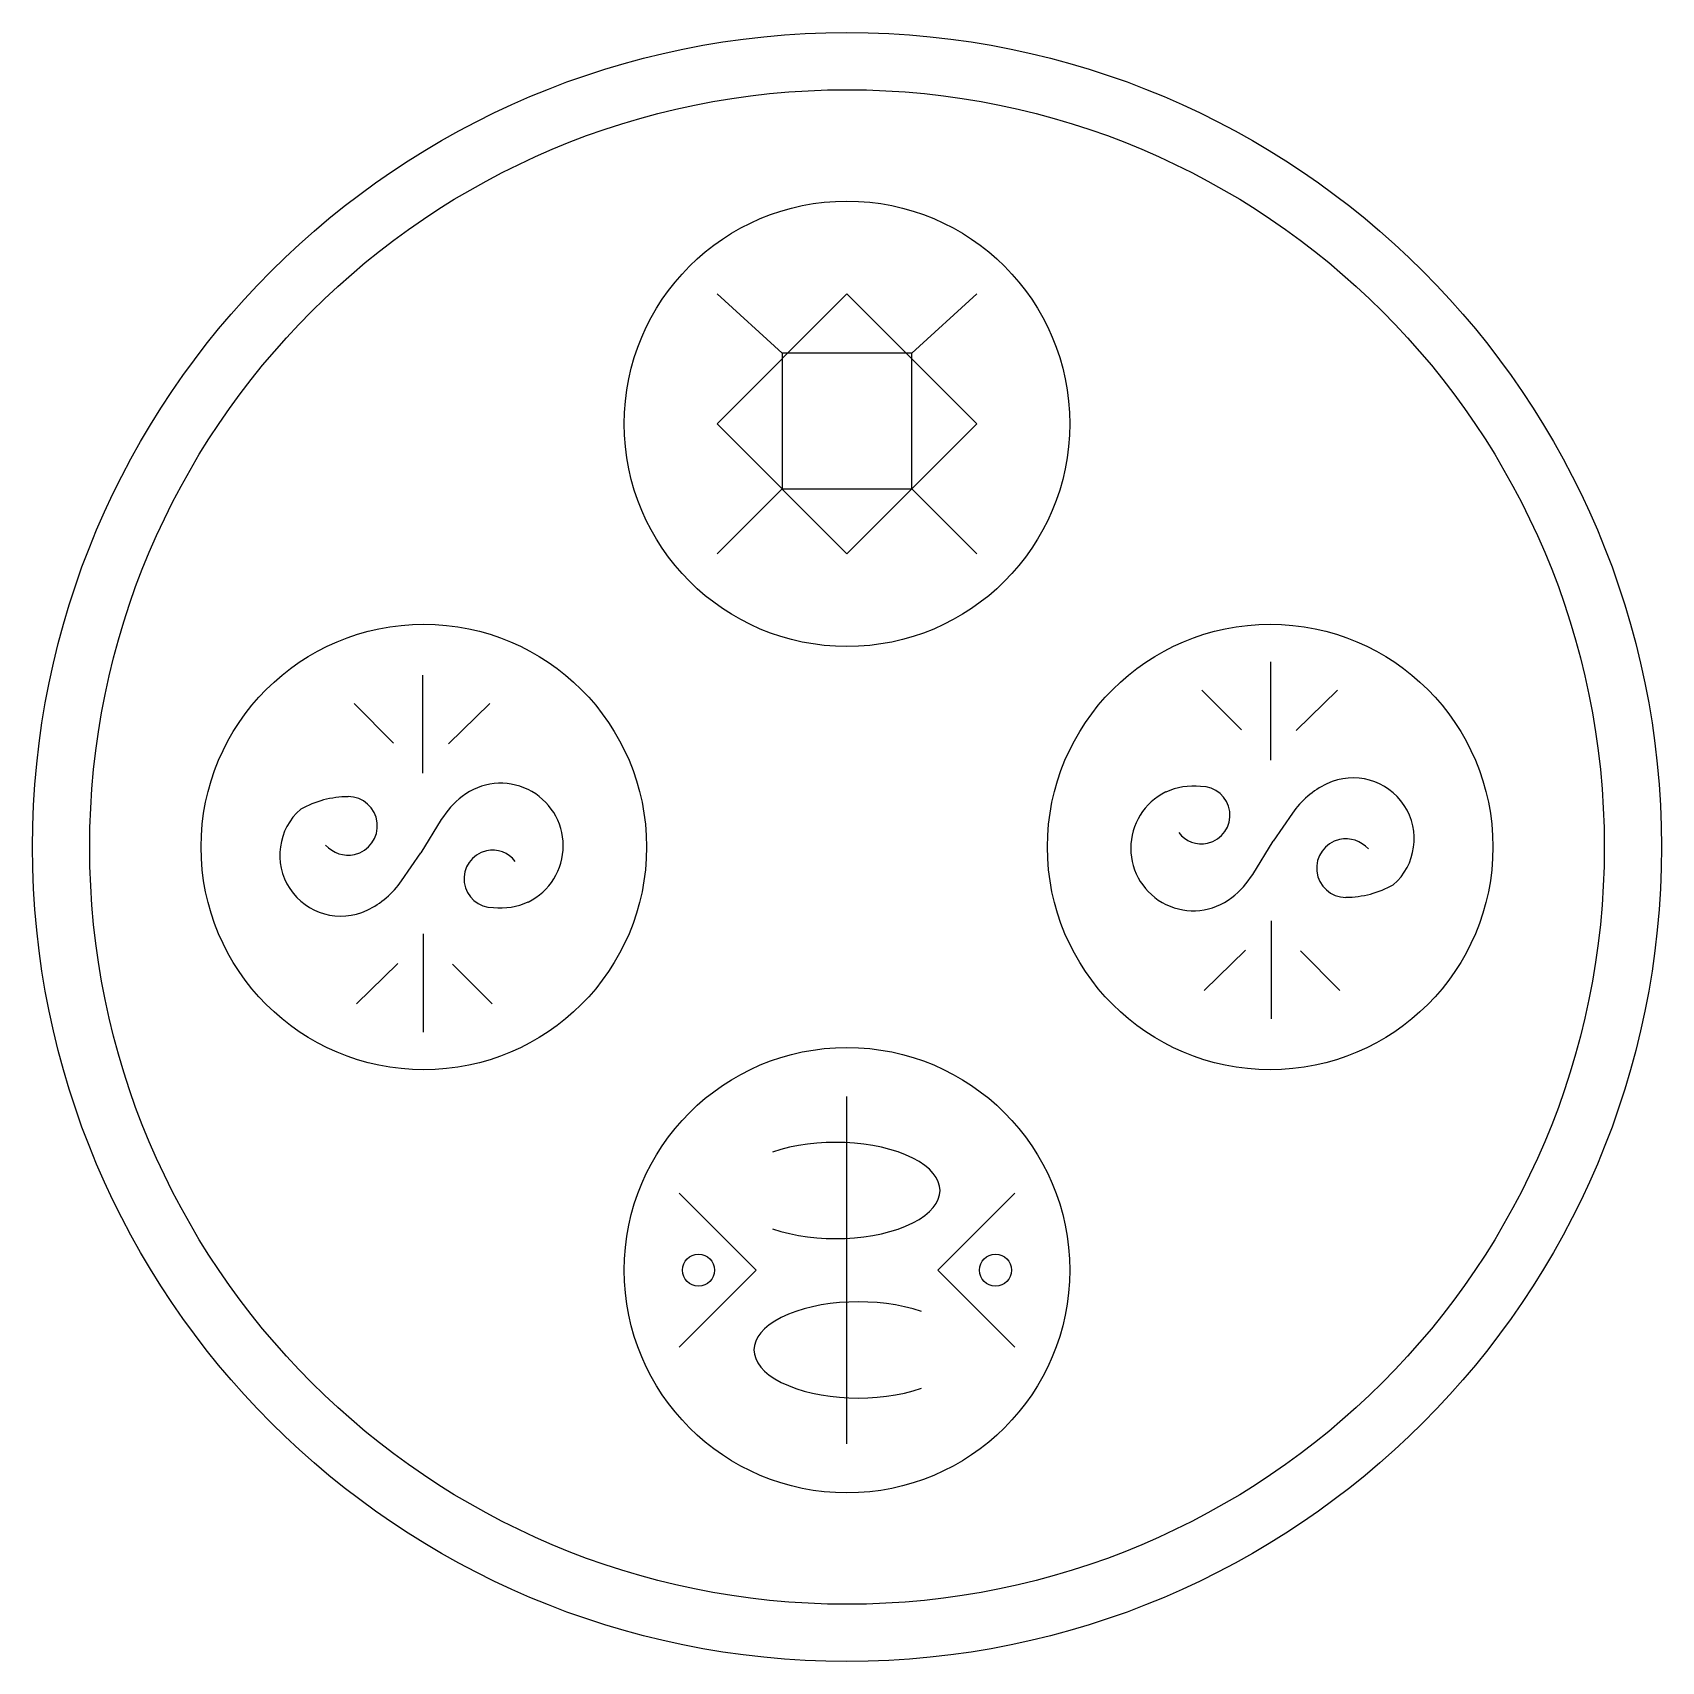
# Model space of a CAD drawing. Header units: millimetres. Extents: x -9.1 to 9.1, y -9.1 to 9.1.
import ezdxf

# ---------------------------------------------------------------- set-up
doc = ezdxf.new("R2010")
doc.units = ezdxf.units.MM
doc.layers.get('0').update_dxf_attribs({"linetype": 'CONTINUOUS'})

msp = doc.modelspace()

# ---------------------------------------------------------------- linework, layer by layer
for p, q in [((-1.459, 6.209), (-0.729, 5.544)), ((1.459, 6.209), (0.729, 5.544)), ((-0.729, 5.544), (-0.729, 4.021)), ((0.729, 5.544), (-0.729, 5.544)), ((0.729, 4.021), (0.729, 5.544)), ((-1.459, 3.291), (-0.729, 4.021)), ((-0.729, 4.021), (0.729, 4.021)), ((1.459, 3.291), (0.729, 4.021)), ((4.753, 2.078), (4.753, 0.976)), ((-4.763, 1.929), (-4.763, 0.827)), ((4.427, 1.314), (3.984, 1.762)), ((5.043, 1.308), (5.507, 1.762)), ((-5.09, 1.164), (-5.533, 1.612)), ((-4.473, 1.159), (-4.01, 1.612)), ((4.999, 0.38), (4.783, 0.067)), ((-4.554, 0.307), (-4.783, -0.067)), ((4.554, -0.307), (4.783, 0.067)), ((-4.999, -0.38), (-4.783, -0.067)), ((4.763, -1.929), (4.763, -0.827)), ((-4.753, -2.078), (-4.753, -0.976)), ((4.473, -1.159), (4.01, -1.612)), ((5.09, -1.164), (5.533, -1.612)), ((-5.043, -1.308), (-5.507, -1.762)), ((-4.427, -1.314), (-3.984, -1.762)), ((0, -6.7), (0, -2.8)), ((-1.018, -4.75), (-1.883, -3.885)), ((1.018, -4.75), (1.883, -3.885)), ((-1.018, -4.75), (-1.883, -5.615)), ((1.018, -4.75), (1.883, -5.615))]:
    msp.add_line(p, q)
msp.add_lwpolyline([(0, 3.291), (-1.459, 4.75), (0, 6.209), (1.459, 4.75)], close=True)
for centre, radius in [((0, 0), 9.141), ((0, 0), 8.5), ((0, 4.75), 2.5), ((-4.75, 0), 2.5), ((4.75, 0), 2.5), ((0, -4.75), 2.5), ((-1.667, -4.75), 0.179), ((1.667, -4.75), 0.179)]:
    msp.add_circle(centre, radius)
for centre, radius, start, end in [((5.681, 0.091), 0.685, -48.8696, 115.4637), ((-5.598, -0.519), 1.083, 90.0606, 119.4787), ((-5.599, 0.237), 0.328, -77.4959, 90.0606), ((-3.716, -0.208), 0.983, 127.9205, 148.4167), ((-3.888, 0.013), 0.703, -63.8068, 127.9205), ((3.888, -0.013), 0.703, 116.1932, 307.9205), ((3.886, -0.063), 0.746, 83.5785, 114.3161), ((3.978, 0.358), 0.321, -77.6504, 91.6709), ((5.809, -0.179), 0.984, 115.4637, 145.4426), ((-5.681, -0.091), 0.685, 131.1304, 295.4637), ((-5.601, 0.247), 0.338, 221.9586, 282.5041), ((3.977, 0.357), 0.321, 217.614, 282.5337), ((5.599, -0.237), 0.328, 102.5041, 270.0606), ((5.601, -0.247), 0.338, 41.9586, 102.5041), ((-3.978, -0.358), 0.321, 102.3496, 271.6709), ((-3.977, -0.357), 0.321, 37.614, 102.5337), ((3.716, 0.208), 0.983, 307.9205, 328.4167), ((-5.809, 0.179), 0.984, 295.4637, 325.4426), ((5.598, 0.519), 1.083, 270.0606, 299.4787), ((-3.886, 0.063), 0.746, 263.5785, 294.3161)]:
    msp.add_arc(centre, radius, start, end)
for centre, major_axis in [((-0.128, -3.855), (-1.172, 0)), ((0.128, -5.645), (1.172, 0))]:
    msp.add_ellipse(centre, major_axis=major_axis, ratio=0.460761, start_param=0.922794, end_param=5.360391)

doc.saveas('drawing.dxf')
